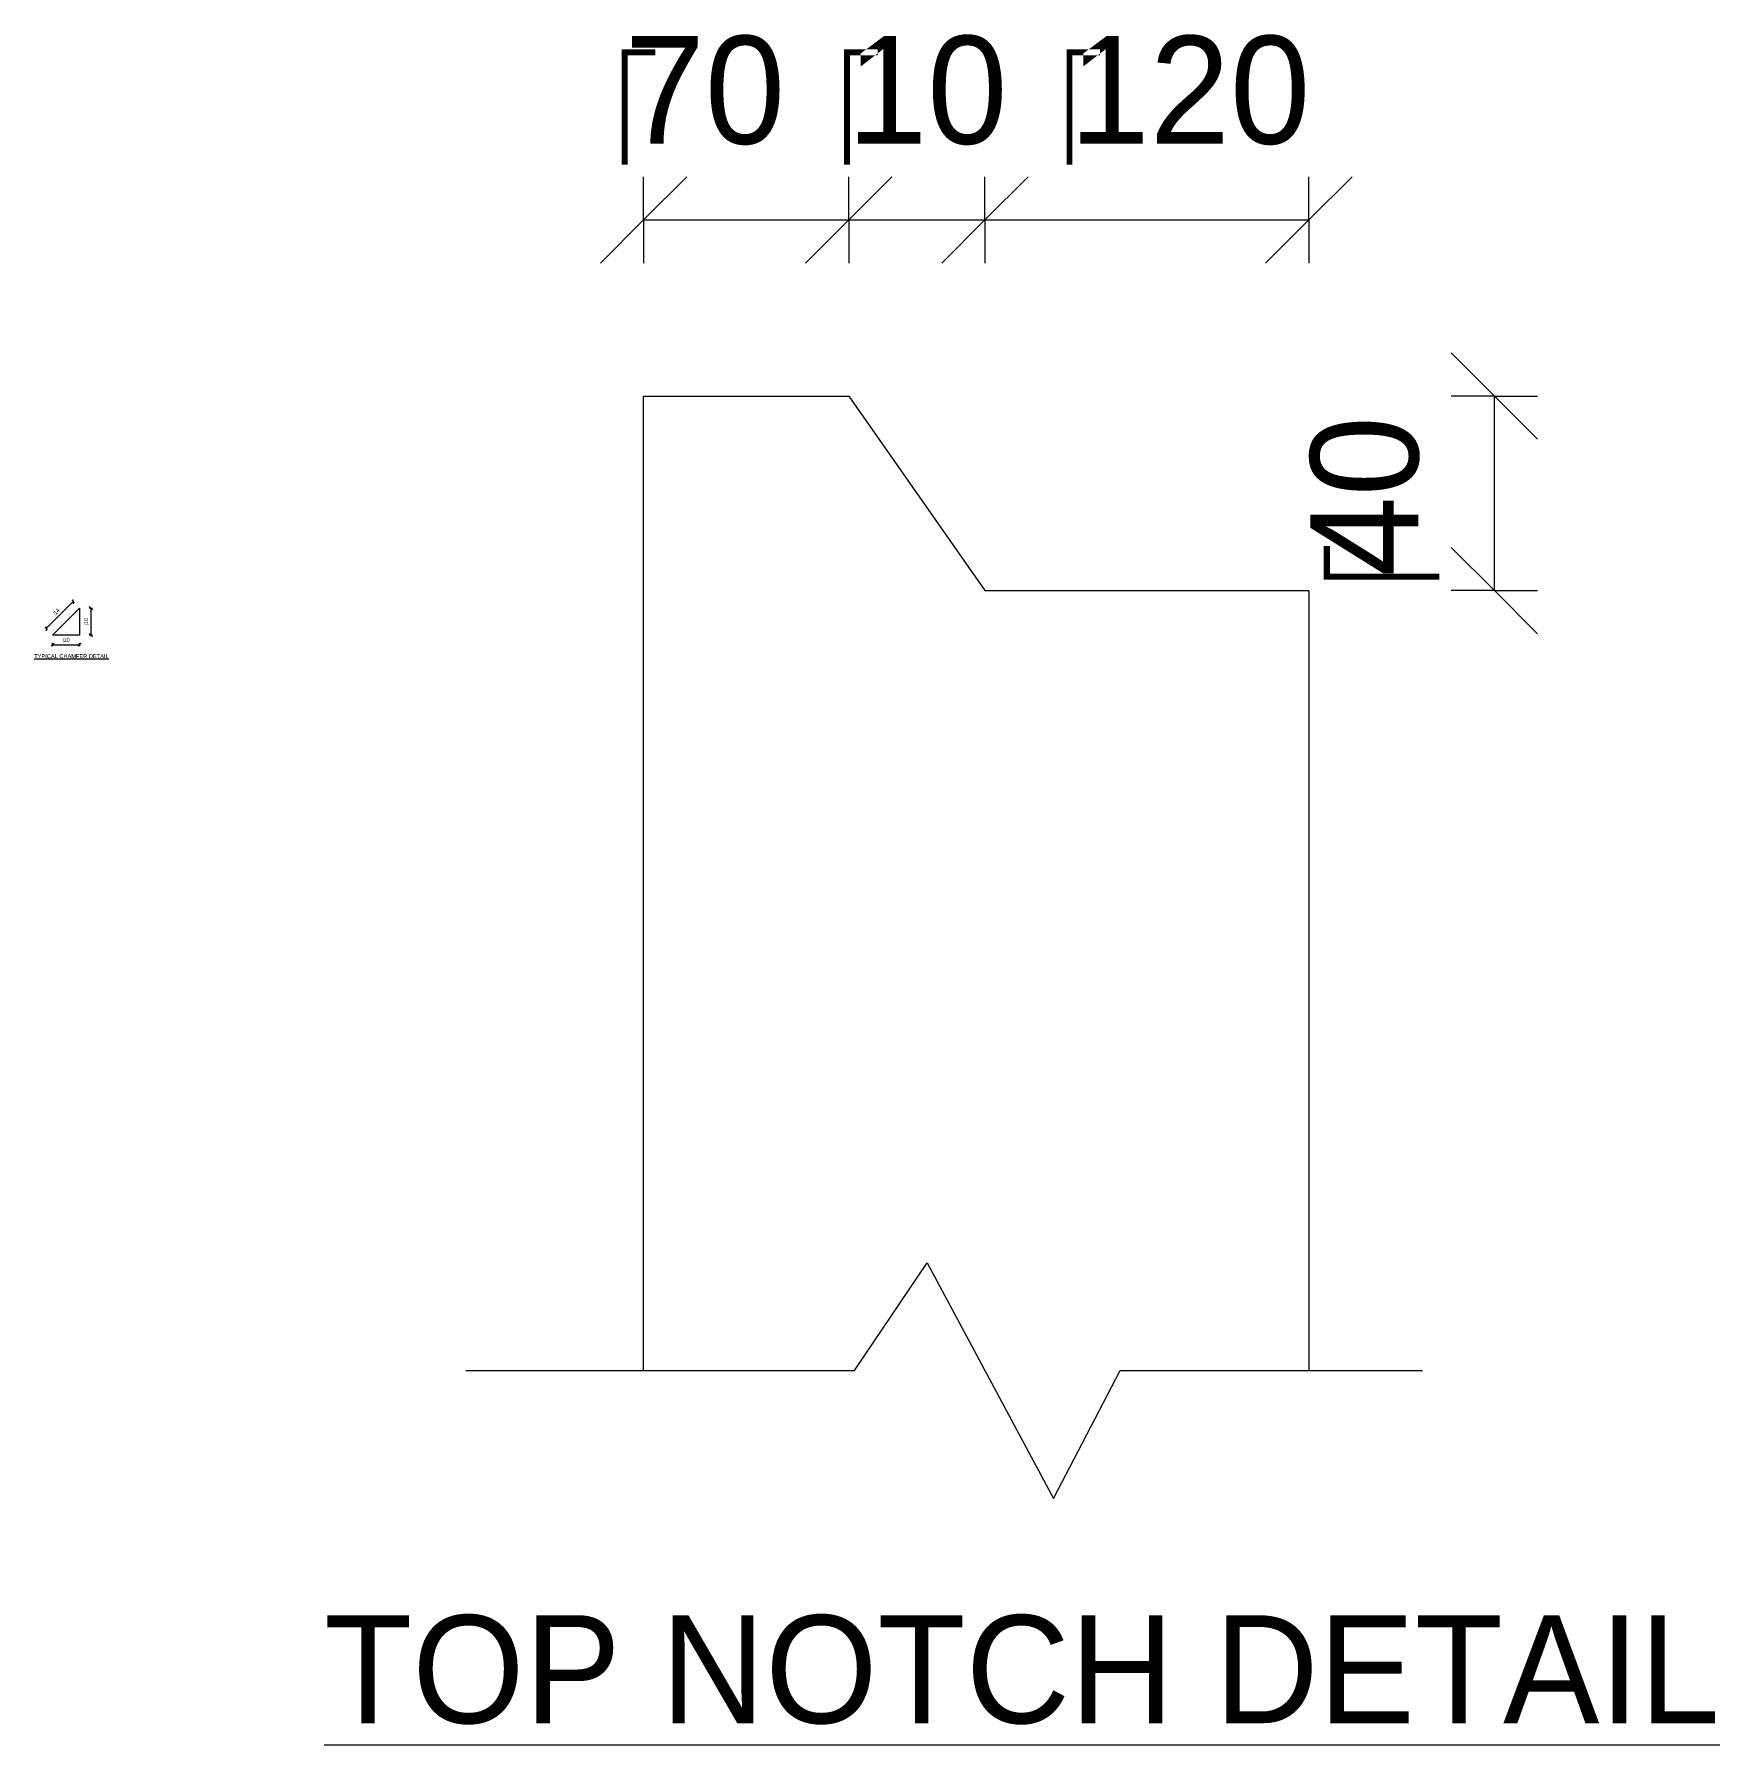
# Model space of a CAD drawing. Header units: millimetres. Extents: x -3238 to 16509, y 1067 to 21350.
# Drawn here: x 8661 to 11784, y 1067 to 4236 of the extents above; entities that cross this region are included whole.
import ezdxf

# ---------------------------------------------------------------- set-up
doc = ezdxf.new("R2010")
doc.units = ezdxf.units.MM
for name, color, linetype, lineweight in [('A-ANNO-DIMS', 211, 'Continuous', 9), ('A-ANNO-DIMS-3', 211, 'Continuous', 9), ('A-ANNO-DIMS-80', 211, 'Continuous', 9), ('A-DETL-THIN', 151, 'Continuous', 18), ('G-ANNO-TEXT', 231, 'Continuous', 9)]:
    doc.layers.add(name, color=color, linetype=linetype, lineweight=lineweight)
doc.styles.add('Arial_2', font='arial.ttf', dxfattribs={"height": 7.5})
doc.styles.add('Nirmala UI Semilight_2', font='NirmalaS.ttf', dxfattribs={"height": 7.5})
doc.styles.add('Nirmala UI Semilight_3', font='NirmalaS.ttf', dxfattribs={"height": 200})
doc.styles.add('Nirmala UI Semilight_4', font='NirmalaS.ttf', dxfattribs={"height": 200})
doc.dimstyles.new('Arrow_Filled_-_2_5_NI_UI_2', dxfattribs={"dimscale": 304.8, "dimtxt": 7.85523, "dimasz": 0.019685, "dimexe": 0.009843, "dimexo": 0.0625, "dimgap": 0.009843, "dimtad": 1, "dimdec": 4, "dimzin": 0, "dimdsep": 46, "dimtxsty": 'Nirmala UI Semilight_2', "dimblk1": 'OBLIQUE', "dimblk2": 'OBLIQUE', "dimsah": 1, "dimcen": 0.09, "dimazin": 0, "dimtfac": 1, "dimtdec": 4, "dimtix": 1, "dimtmove": 0, "dimatfit": 3, "dimfxl": 0.009843, "dimfxlon": 1, "dimtvp": 1, "dimtolj": 1, "dimtzin": 0, "dimarcsym": 2})
doc.dimstyles.new('Arrow_Filled_-_2_5_NI_UI_3', dxfattribs={"dimscale": 304.8, "dimtxt": 209.472789, "dimasz": 0.524934, "dimexe": 0.262467, "dimexo": 0.0625, "dimgap": 0.262467, "dimtad": 1, "dimdec": 4, "dimzin": 0, "dimdsep": 46, "dimtxsty": 'Nirmala UI Semilight_3', "dimblk1": 'OBLIQUE', "dimblk2": 'OBLIQUE', "dimsah": 1, "dimcen": 0.09, "dimazin": 0, "dimtfac": 1, "dimtdec": 4, "dimtix": 1, "dimtmove": 2, "dimatfit": 3, "dimfxl": 0.262467, "dimfxlon": 1, "dimtvp": 1, "dimtolj": 1, "dimtzin": 0, "dimarcsym": 2})
doc.dimstyles.new('Arrow_Filled_-_2_5_NI_UI_4', dxfattribs={"dimscale": 304.8, "dimtxt": 209.472789, "dimasz": 0.524934, "dimexe": 0.262467, "dimexo": 0.0625, "dimgap": 0.262467, "dimtad": 1, "dimdec": 4, "dimzin": 0, "dimdsep": 46, "dimtxsty": 'Nirmala UI Semilight_3', "dimblk1": 'OBLIQUE', "dimblk2": 'OBLIQUE', "dimsah": 1, "dimcen": 0.09, "dimazin": 0, "dimtfac": 1, "dimtdec": 4, "dimtix": 1, "dimtmove": 0, "dimatfit": 3, "dimfxl": 0.262467, "dimfxlon": 1, "dimtvp": 1, "dimtolj": 1, "dimtzin": 0, "dimarcsym": 2})

# ---------------------------------------------------------------- blocks, each defined once
blk = doc.blocks.new('DIMBLOCK40-CHAMFER DETAIL')
at = {"layer": 'A-ANNO-DIMS-3'}
for p, q in [((8695.5, 3104.9), (8698.5, 3107.9)), ((8695.5, 3104.9), (8695.5, 3107.9)), ((8745.5, 3104.9), (8748.5, 3107.9)), ((8745.5, 3104.9), (8745.5, 3107.9)), ((8695.5, 3104.9), (8692.5, 3101.9)), ((8695.5, 3104.9), (8745.5, 3104.9)), ((8695.5, 3104.9), (8695.5, 3101.9)), ((8745.5, 3104.9), (8742.5, 3101.9)), ((8745.5, 3104.9), (8745.5, 3101.9))]:
    blk.add_line(p, q, dxfattribs=at)
at = {"layer": 'A-ANNO-DIMS-3', "color": 0, "insert": (8715.6, 3117.7), "char_height": 7.5, "width": 11.654, "attachment_point": 1, "line_spacing_factor": 1.142579, "style": 'Nirmala UI Semilight_2'}
blk.add_mtext('\u202a10', dxfattribs=at)
blk = doc.blocks.new('_Oblique')
at = {"color": 0, "linetype": 'ByBlock', "lineweight": -2}
blk.add_line((-0.5, -0.5), (0.5, 0.5), dxfattribs=at)
blk = doc.blocks.new('DIMBLOCK41-CHAMFER DETAIL')
at = {"layer": 'A-ANNO-DIMS-3'}
for p, q in [((8766.5, 3172.8), (8763.5, 3175.8)), ((8766.5, 3172.8), (8763.5, 3172.8)), ((8766.5, 3172.8), (8766.5, 3122.8)), ((8766.5, 3172.8), (8769.5, 3169.8)), ((8766.5, 3172.8), (8769.5, 3172.8)), ((8766.5, 3122.8), (8763.5, 3125.8)), ((8766.5, 3122.8), (8763.5, 3122.8)), ((8766.5, 3122.8), (8769.5, 3119.8)), ((8766.5, 3122.8), (8769.5, 3122.8))]:
    blk.add_line(p, q, dxfattribs=at)
at = {"layer": 'A-ANNO-DIMS-3', "color": 0, "insert": (8753.7, 3142.9), "char_height": 7.5, "width": 11.654, "attachment_point": 1, "rotation": 90, "line_spacing_factor": 1.142579, "style": 'Nirmala UI Semilight_2'}
blk.add_mtext('\u202a10', dxfattribs=at)
blk = doc.blocks.new('DIMBLOCK42-CHAMFER DETAIL')
at = {"layer": 'A-ANNO-DIMS-3'}
for p, q in [((8683.6, 3134.7), (8733.6, 3184.7)), ((8733.6, 3184.7), (8731.5, 3186.8)), ((8733.6, 3184.7), (8733.6, 3188.9)), ((8733.6, 3184.7), (8733.6, 3180.4)), ((8733.6, 3184.7), (8735.7, 3182.5)), ((8683.6, 3134.7), (8683.6, 3138.9)), ((8683.6, 3134.7), (8681.5, 3136.8)), ((8683.6, 3134.7), (8683.6, 3130.4)), ((8683.6, 3134.7), (8685.7, 3132.5))]:
    blk.add_line(p, q, dxfattribs=at)
at = {"layer": 'A-ANNO-DIMS-3', "color": 0, "insert": (8696.1, 3165.2), "char_height": 7.5, "width": 11.826, "attachment_point": 1, "rotation": 45, "line_spacing_factor": 1.142579, "style": 'Nirmala UI Semilight_2'}
blk.add_mtext('\u202a14', dxfattribs=at)
blk = doc.blocks.new('DIMBLOCK43-TOP NOTCH DETAIL')
at = {"layer": 'A-ANNO-DIMS-80'}
for p, q in [((9790.2, 3891.8), (9870.2, 3971.8)), ((9790.2, 3891.8), (9790.2, 3971.8)), ((10170.2, 3891.8), (10250.2, 3971.8)), ((10170.2, 3891.8), (10170.2, 3971.8)), ((9790.2, 3891.8), (9710.2, 3811.8)), ((9790.2, 3891.8), (10170.2, 3891.8)), ((9790.2, 3891.8), (9790.2, 3811.8)), ((10170.2, 3891.8), (10090.2, 3811.8)), ((10170.2, 3891.8), (10170.2, 3811.8))]:
    blk.add_line(p, q, dxfattribs=at)
at = {"layer": 'A-ANNO-DIMS-80', "color": 0, "insert": (9755, 4232.7), "char_height": 200, "width": 356.485, "attachment_point": 1, "line_spacing_factor": 1.142579, "style": 'Nirmala UI Semilight_3'}
blk.add_mtext('\u202a70', dxfattribs=at)
blk = doc.blocks.new('DIMBLOCK44-TOP NOTCH DETAIL')
at = {"layer": 'A-ANNO-DIMS-80'}
for p, q in [((10170.2, 3891.8), (10250.2, 3971.8)), ((10170.2, 3891.8), (10170.2, 3971.8)), ((10422.6, 3891.8), (10502.6, 3971.8)), ((10422.6, 3891.8), (10422.6, 3971.8)), ((10170.2, 3891.8), (10090.2, 3811.8)), ((10170.2, 3891.8), (10422.6, 3891.8)), ((10170.2, 3891.8), (10170.2, 3811.8)), ((10422.6, 3891.8), (10342.6, 3811.8)), ((10422.6, 3891.8), (10422.6, 3811.8))]:
    blk.add_line(p, q, dxfattribs=at)
at = {"layer": 'A-ANNO-DIMS-80', "color": 0, "insert": (10166.9, 4232.7), "char_height": 200, "width": 310.781, "attachment_point": 1, "line_spacing_factor": 1.142579, "style": 'Nirmala UI Semilight_3'}
blk.add_mtext('\u202a10', dxfattribs=at)
blk = doc.blocks.new('DIMBLOCK45-TOP NOTCH DETAIL')
at = {"layer": 'A-ANNO-DIMS-80'}
for p, q in [((10422.6, 3891.8), (10502.6, 3971.8)), ((10422.6, 3891.8), (10422.6, 3971.8)), ((11022.6, 3891.8), (11102.6, 3971.8)), ((11022.6, 3891.8), (11022.6, 3971.8)), ((10422.6, 3891.8), (10342.6, 3811.8)), ((10422.6, 3891.8), (11022.6, 3891.8)), ((10422.6, 3891.8), (10422.6, 3811.8)), ((11022.6, 3891.8), (10942.6, 3811.8)), ((11022.6, 3891.8), (11022.6, 3811.8))]:
    blk.add_line(p, q, dxfattribs=at)
at = {"layer": 'A-ANNO-DIMS-80', "color": 0, "insert": (10579.1, 4232.7), "char_height": 200, "width": 493.594, "attachment_point": 1, "line_spacing_factor": 1.142579, "style": 'Nirmala UI Semilight_3'}
blk.add_mtext('\u202a120', dxfattribs=at)
blk = doc.blocks.new('DIMBLOCK46-TOP NOTCH DETAIL')
at = {"layer": 'A-ANNO-DIMS-80'}
for p, q in [((11366.2, 3565.5), (11286.2, 3645.5)), ((11366.2, 3565.5), (11286.2, 3565.5)), ((11366.2, 3205), (11366.2, 3565.5)), ((11366.2, 3565.5), (11446.2, 3485.5)), ((11366.2, 3565.5), (11446.2, 3565.5)), ((11366.2, 3205), (11286.2, 3285)), ((11366.2, 3205), (11286.2, 3205)), ((11366.2, 3205), (11446.2, 3125)), ((11366.2, 3205), (11446.2, 3205))]:
    blk.add_line(p, q, dxfattribs=at)
at = {"layer": 'A-ANNO-DIMS-80', "color": 0, "insert": (11025.3, 3231), "char_height": 200, "width": 370.196, "attachment_point": 1, "rotation": 90, "line_spacing_factor": 1.142579, "style": 'Nirmala UI Semilight_3'}
blk.add_mtext('\u202a40', dxfattribs=at)

msp = doc.modelspace()

# ---------------------------------------------------------------- linework, layer by layer
at = {"layer": 'A-DETL-THIN', "lineweight": 9}
for p, q in [((9790.20543, 1760.77489), (9790.20543, 3565.45823)), ((9790.20543, 3565.45823), (10170.20543, 3565.45823)), ((10170.20543, 3565.45823), (10422.57906, 3205.03133)), ((10422.57906, 3205.03133), (11022.57906, 3205.03133)), ((11022.57906, 3205.03133), (11022.57906, 1760.77489)), ((10181.18522, 1760.77489), (10315.39152, 1959.7439)), ((10315.39152, 1959.7439), (10549.5913, 1523.30928)), ((9461.18522, 1760.77489), (10181.18522, 1760.77489)), ((10549.5913, 1523.30928), (10673.22002, 1760.77489)), ((10673.22002, 1760.77489), (11233.22002, 1760.77489))]:
    msp.add_line(p, q, dxfattribs=at)
at = {"layer": 'A-DETL-THIN'}
for p, q in [((8745.47426, 3172.79249), (8695.47426, 3122.79249)), ((8745.47426, 3172.79249), (8745.47426, 3122.79249)), ((8745.47426, 3122.79249), (8695.47426, 3122.79249))]:
    msp.add_line(p, q, dxfattribs=at)

# ---------------------------------------------------------------- texts
at = {"layer": 'G-ANNO-TEXT', "color": 7, "attachment_point": 1}
for s, insert, char_height, width, style in [('\\LTYPICAL CHAMFER DETAIL', (8661.39605, 3087.48198), 7.5, 166.9113375, 'Arial_2'), ('\\LTOP NOTCH DETAIL', (9198.30667, 1307.16895), 200, 2975.864, 'Nirmala UI Semilight_4')]:
    msp.add_mtext(s, dxfattribs=dict(at, insert=insert, char_height=char_height, width=width, style=style))

# ---------------------------------------------------------------- dimensions: what is measured, and where the dimension line sits
at = {"layer": 'A-ANNO-DIMS'}
for base, p1, p2, text, override, picture, middle in [((10170.20543, 3891.80151), (9790.20543, 3811.80151), (10170.20543, 3811.80151), '\u202a70', {"dimpost": '<>', "dimfxl": 380}, 'DIMBLOCK43-TOP NOTCH DETAIL', (9933.26122, 4099.40571)), ((11022.57906, 3891.80151), (10422.57906, 3811.80151), (11022.57906, 3811.80151), '\u202a120', {"dimpost": '<>', "dimfxl": 600}, 'DIMBLOCK45-TOP NOTCH DETAIL', (10825.92753, 4099.40571))]:
    dim = msp.add_linear_dim(base=base, p1=p1, p2=p2, text=text, dimstyle='Arrow_Filled_-_2_5_NI_UI_3', override=override, dxfattribs=at)
    dim.commit()
    dim.dimension.update_dxf_attribs({"geometry": picture, "text_midpoint": middle, "dimtype": 160})
for base, p1, p2, dimstyle, override, picture, middle in [((10422.57906, 3891.80151), (10170.20543, 3811.80151), (10422.57906, 3811.80151), 'Arrow_Filled_-_2_5_NI_UI_4', {"dimpost": '<>', "dimfxl": 252.373632}, 'DIMBLOCK44-TOP NOTCH DETAIL', (10296.39225, 4092.79155)), ((8745.47426, 3104.90761), (8695.47426, 3107.90761), (8745.47426, 3107.90761), 'Arrow_Filled_-_2_5_NI_UI_2', {"dimpost": '<>', "dimfxl": 50}, 'DIMBLOCK40-CHAMFER DETAIL', (8720.47426, 3112.44474))]:
    dim = msp.add_linear_dim(base=base, p1=p1, p2=p2, text='\u202a10', dimstyle=dimstyle, override=override, dxfattribs=at)
    dim.commit()
    dim.dimension.update_dxf_attribs({"geometry": picture, "text_midpoint": middle})
for base, p1, p2, angle, text, dimstyle, override, picture, middle in [((11366.23455, 3565.45823), (11286.23455, 3205.03133), (11286.23455, 3565.45823), 90, '\u202a40', 'Arrow_Filled_-_2_5_NI_UI_4', {"dimpost": '<>', "dimfxl": 360.426899}, 'DIMBLOCK46-TOP NOTCH DETAIL', (11165.80239, 3385.24478)), ((8733.61463, 3184.65212), (8685.73595, 3132.5308), (8735.73595, 3182.5308), 45, '\u202a14', 'Arrow_Filled_-_2_5_NI_UI_2', {"dimpost": '<>', "dimfxl": 70.710678}, 'DIMBLOCK42-CHAMFER DETAIL', (8703.28508, 3164.98167)), ((8766.48158, 3122.79249), (8763.48158, 3172.79249), (8763.48158, 3122.79249), 90, '\u202a10', 'Arrow_Filled_-_2_5_NI_UI_2', {"dimpost": '<>', "dimfxl": 50}, 'DIMBLOCK41-CHAMFER DETAIL', (8758.94445, 3147.79249))]:
    dim = msp.add_linear_dim(base=base, p1=p1, p2=p2, angle=angle, text=text, dimstyle=dimstyle, override=override, dxfattribs=at)
    dim.commit()
    dim.dimension.update_dxf_attribs({"geometry": picture, "text_midpoint": middle})

doc.saveas('drawing.dxf')
